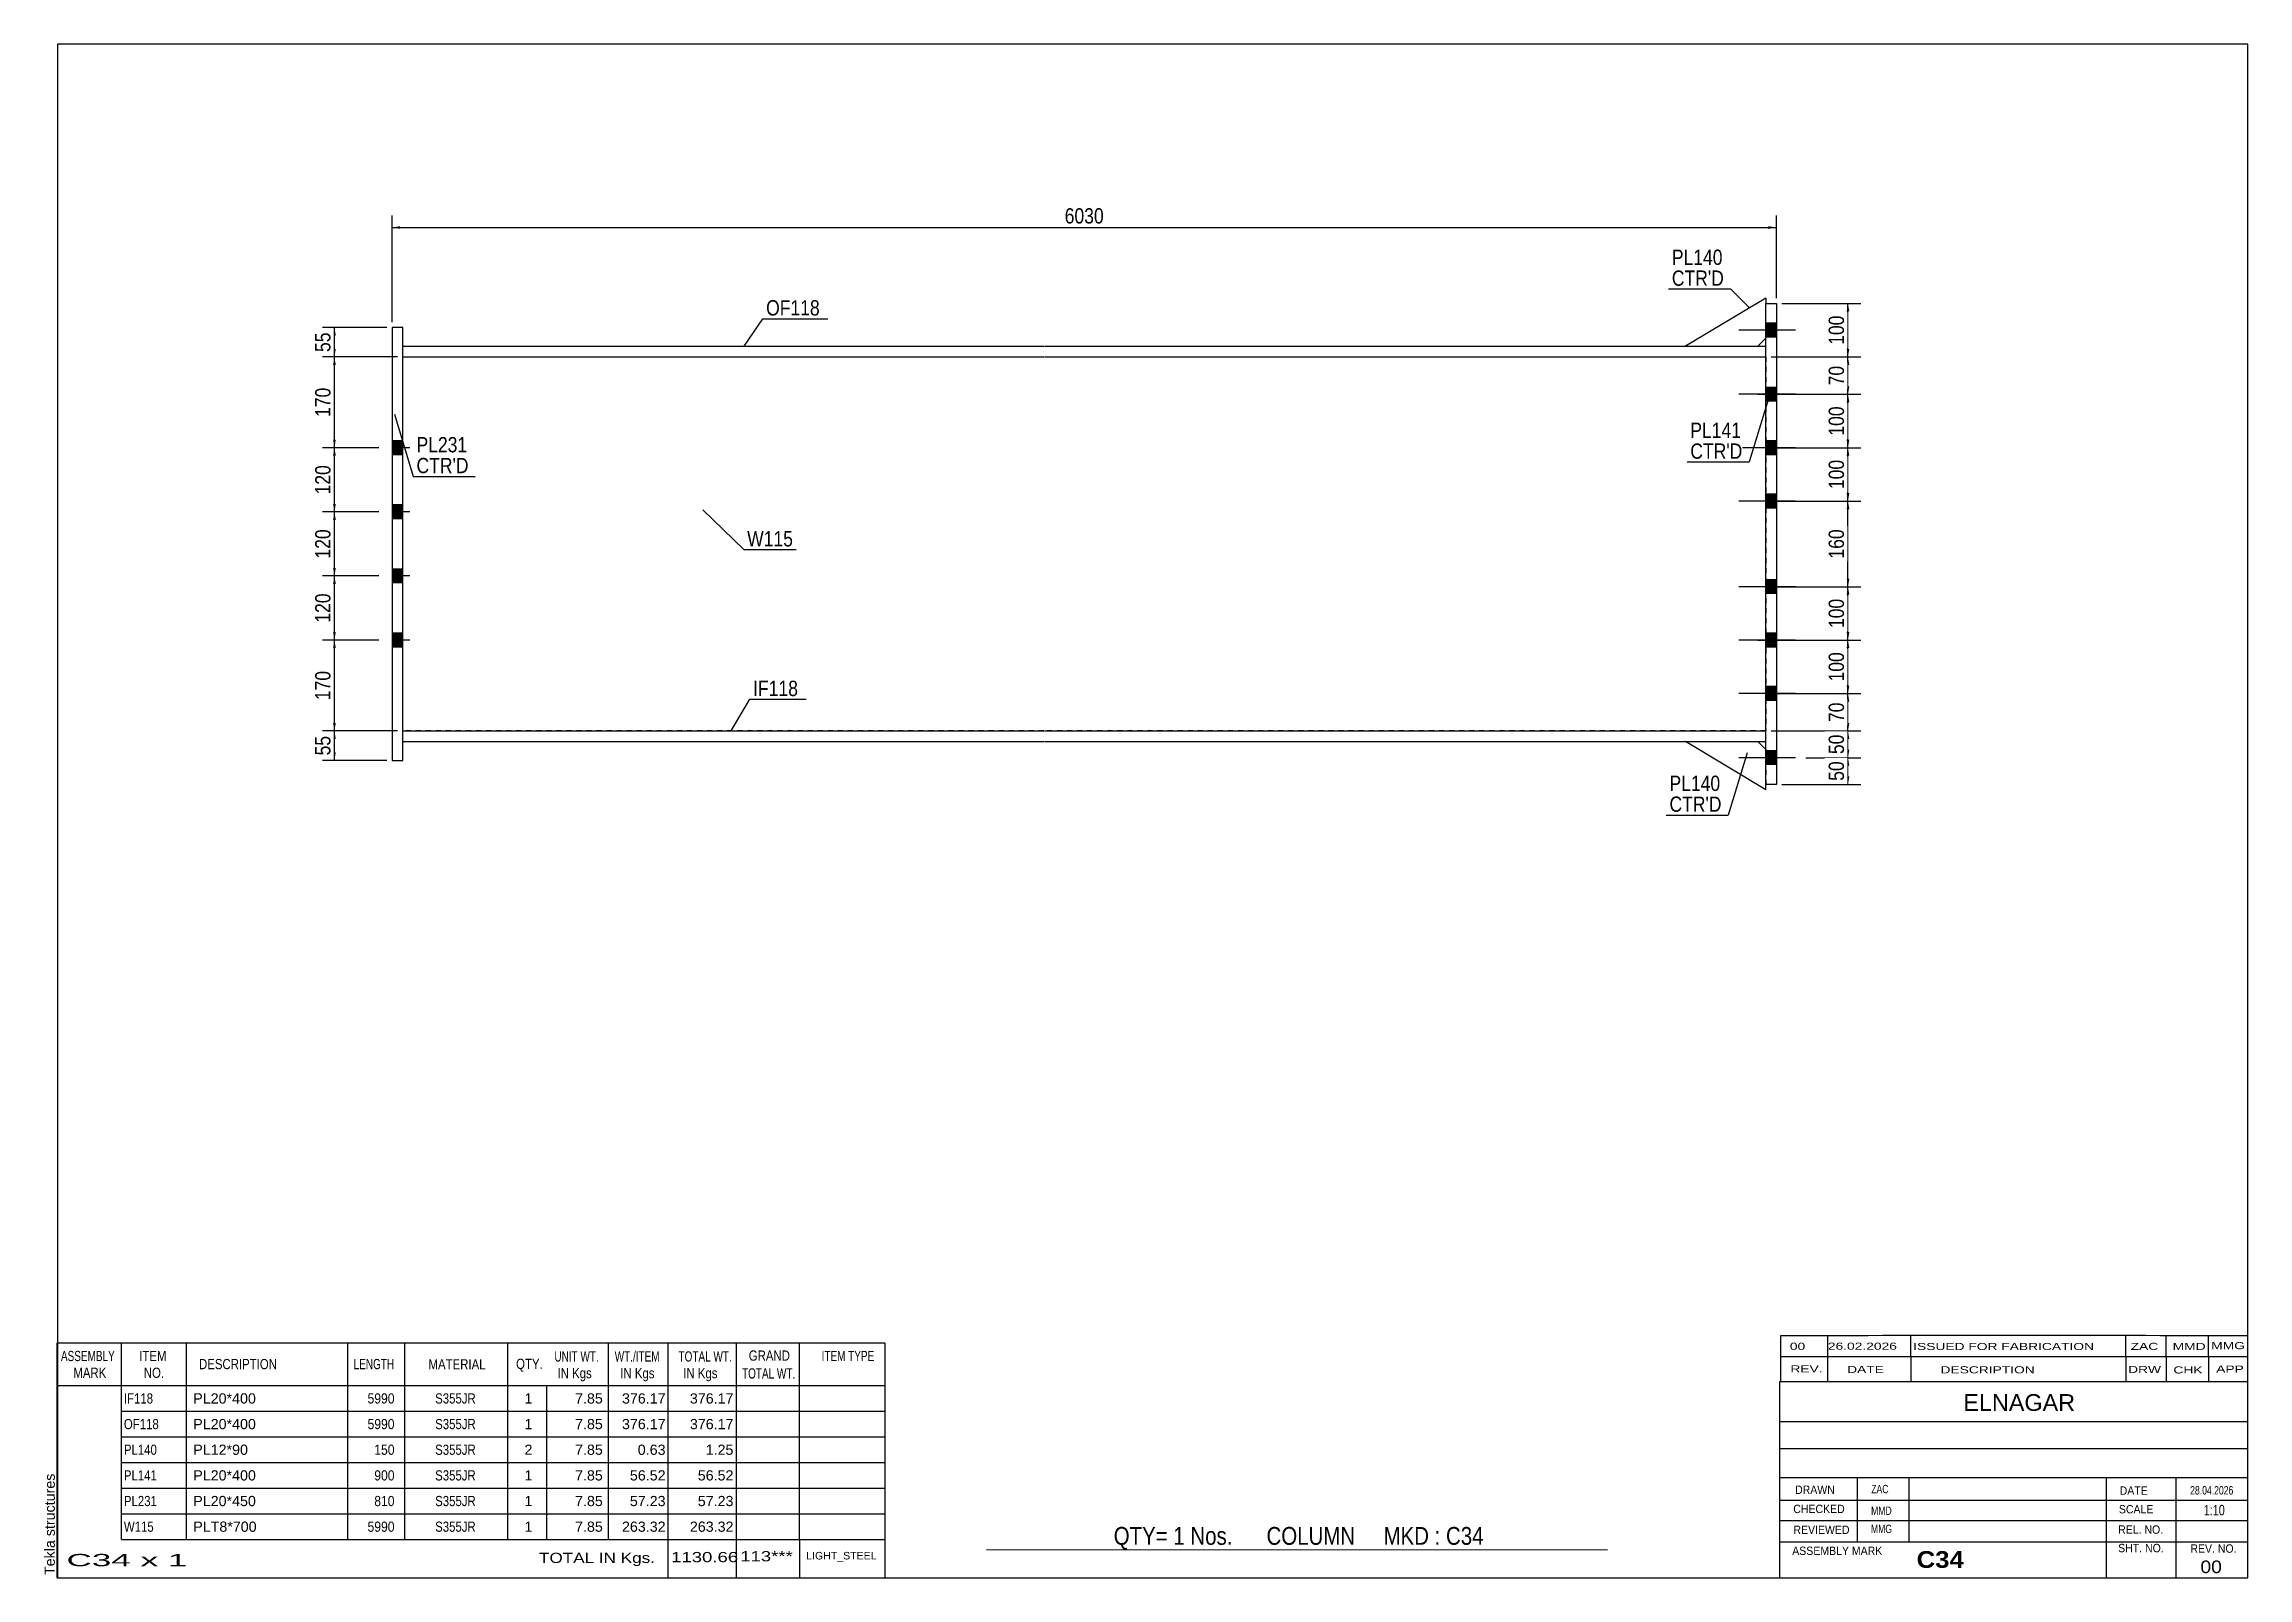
# Model space of a CAD drawing. Header units: millimetres. Extents: x -363 to 49, y -158 to 129.
import ezdxf

# ---------------------------------------------------------------- set-up
doc = ezdxf.new("R2010")
doc.units = ezdxf.units.MM
doc.linetypes.add('DXK_LINE_DOT1', pattern=[1.8814, 0.9407, -0.9407])
doc.styles.add('Arial', font='ARIAL.TTF', dxfattribs={"height": 0.2})
doc.styles.add('Arial Bold', font='ARIALBD.TTF', dxfattribs={"height": 0.2})
doc.styles.add('Arial Narrow', font='ARIALN.TTF', dxfattribs={"height": 0.2})

# ---------------------------------------------------------------- blocks, each defined once
blk = doc.blocks.new('Unknown-622254044-1209')
at = {"color": 5, "linetype": 'Continuous'}
for p, q in [((49.36, 128.54), (-360.64, 128.54)), ((-360.64, 128.54), (-360.64, -158.46)), ((49.36, -158.46), (49.36, 128.54)), ((-360.64, -158.46), (49.36, -158.46))]:
    blk.add_line(p, q, dxfattribs=at)
at = {"color": 174, "linetype": 'Continuous', "style": 'Arial'}
blk.add_text('Tekla structures', height=1.9102, rotation=90, dxfattribs=at).set_placement((-361.14, -157.96))
blk = doc.blocks.new('Part-622254044-1255 - 1230')
at = {"color": 2, "linetype": 'Continuous'}
for p, q in [((-296, 72), (-176, 72)), ((-175.9, 72), (-40.9, 72)), ((-40.9, 70), (-40.9, 72)), ((-296, 70), (-176, 70)), ((-175.9, 70), (-40.9, 70))]:
    blk.add_line(p, q, dxfattribs=at)
at = {"color": 7, "linetype": 'DXK_LINE_DOT1'}
blk.add_line((-296, 70), (-296, 72), dxfattribs=at)
blk = doc.blocks.new('Part-622254044-1321 - 1230')
at = {"color": 2, "linetype": 'Continuous'}
for p, q in [((-40.9, 81), (-55.9, 72)), ((-40.9, 81), (-40.9, 80)), ((-42.4, 72), (-40.9, 73.5))]:
    blk.add_line(p, q, dxfattribs=at)
at = {"color": 7, "linetype": 'DXK_LINE_DOT1'}
for p, q in [((-40.9, 73.5), (-40.9, 80)), ((-55.9, 72), (-42.4, 72))]:
    blk.add_line(p, q, dxfattribs=at)
blk = doc.blocks.new('Part-622254044-1277 - 1230')
at = {"color": 2, "linetype": 'Continuous'}
for p, q in [((-296, 0), (-176, 0)), ((-175.9, 0), (-40.9, 0)), ((-40.9, -2), (-40.9, 0)), ((-296, -2), (-176, -2)), ((-175.9, -2), (-40.9, -2))]:
    blk.add_line(p, q, dxfattribs=at)
at = {"color": 7, "linetype": 'DXK_LINE_DOT1'}
blk.add_line((-296, -2), (-296, 0), dxfattribs=at)
blk = doc.blocks.new('Part-622254044-1299 - 1230')
at = {"color": 2, "linetype": 'Continuous'}
for p, q in [((-40.9, 80), (-38.9, 80)), ((-40.9, -10), (-40.9, 80)), ((-38.9, 80), (-38.9, -10)), ((-38.9, -10), (-40.9, -10))]:
    blk.add_line(p, q, dxfattribs=at)
blk = doc.blocks.new('Part-622254044-1326 - 1230')
at = {"color": 2, "linetype": 'Continuous'}
for p, q in [((-40.9, -11), (-55.9, -2)), ((-42.4, -2), (-40.9, -3.5)), ((-40.9, -11), (-40.9, -10))]:
    blk.add_line(p, q, dxfattribs=at)
at = {"color": 7, "linetype": 'DXK_LINE_DOT1'}
for p, q in [((-55.9, -2), (-42.4, -2)), ((-40.9, -3.5), (-40.9, -10))]:
    blk.add_line(p, q, dxfattribs=at)
blk = doc.blocks.new('Part-622254044-1348 - 1230')
at = {"color": 2, "linetype": 'Continuous'}
for p, q in [((-296, 75.5), (-298, 75.5)), ((-298, 75.5), (-298, -5.5)), ((-296, -5.5), (-296, 75.5)), ((-298, -5.5), (-296, -5.5))]:
    blk.add_line(p, q, dxfattribs=at)
blk = doc.blocks.new('Part-622254044-1364 - 1230')
at = {"color": 7, "linetype": 'DXK_LINE_DOT1'}
for p, q in [((-296, 70), (-176, 70)), ((-296, 0), (-296, 70)), ((-175.9, 70), (-40.9, 70)), ((-40.9, 70), (-40.9, 0)), ((-176, 0), (-296, 0)), ((-40.9, 0), (-175.9, 0))]:
    blk.add_line(p, q, dxfattribs=at)
blk = doc.blocks.new('Bolt-622254044-1365 - 1230')
at = {"linetype": 'Continuous'}
for points in [[(-40.9, 76.3), (-40.9, 73.7), (-38.9, 73.7), (-38.9, 76.3)], [(-40.9, 76.3), (-40.9, 73.7), (-38.9, 73.7), (-38.9, 76.3)], [(-40.9, 64.3), (-40.9, 61.7), (-38.9, 61.7), (-38.9, 64.3)], [(-40.9, 64.3), (-40.9, 61.7), (-38.9, 61.7), (-38.9, 64.3)], [(-40.9, 54.3), (-40.9, 51.7), (-38.9, 51.7), (-38.9, 54.3)], [(-40.9, 54.3), (-40.9, 51.7), (-38.9, 51.7), (-38.9, 54.3)], [(-40.9, 44.3), (-40.9, 41.7), (-38.9, 41.7), (-38.9, 44.3)], [(-40.9, 44.3), (-40.9, 41.7), (-38.9, 41.7), (-38.9, 44.3)], [(-40.9, 28.3), (-40.9, 25.7), (-38.9, 25.7), (-38.9, 28.3)], [(-40.9, 28.3), (-40.9, 25.7), (-38.9, 25.7), (-38.9, 28.3)], [(-40.9, 18.3), (-40.9, 15.7), (-38.9, 15.7), (-38.9, 18.3)], [(-40.9, 18.3), (-40.9, 15.7), (-38.9, 15.7), (-38.9, 18.3)], [(-40.9, 8.3), (-40.9, 5.7), (-38.9, 5.7), (-38.9, 8.3)], [(-40.9, 8.3), (-40.9, 5.7), (-38.9, 5.7), (-38.9, 8.3)], [(-40.9, -3.7), (-40.9, -6.3), (-38.9, -6.3), (-38.9, -3.7)], [(-40.9, -3.7), (-40.9, -6.3), (-38.9, -6.3), (-38.9, -3.7)]]:
    blk.add_hatch(color=3, dxfattribs=at).paths.add_polyline_path(points)
at = {"color": 3, "linetype": 'Continuous'}
for p, q in [((-35.31, 75), (-45.9, 75)), ((-35.31, 75), (-45.9, 75)), ((-38.9, 76.3), (-40.9, 76.3)), ((-38.9, 76.3), (-40.9, 76.3)), ((-38.9, 73.7), (-40.9, 73.7)), ((-38.9, 73.7), (-40.9, 73.7)), ((-35.31, 63), (-45.9, 63)), ((-35.31, 63), (-45.9, 63)), ((-38.9, 64.3), (-40.9, 64.3)), ((-38.9, 64.3), (-40.9, 64.3)), ((-38.9, 61.7), (-40.9, 61.7)), ((-38.9, 61.7), (-40.9, 61.7)), ((-38.9, 54.3), (-40.9, 54.3)), ((-38.9, 54.3), (-40.9, 54.3)), ((-35.31, 53), (-45.9, 53)), ((-35.31, 53), (-45.9, 53)), ((-38.9, 51.7), (-40.9, 51.7)), ((-38.9, 51.7), (-40.9, 51.7)), ((-35.31, 43), (-45.9, 43)), ((-35.31, 43), (-45.9, 43)), ((-38.9, 44.3), (-40.9, 44.3)), ((-38.9, 44.3), (-40.9, 44.3)), ((-38.9, 41.7), (-40.9, 41.7)), ((-38.9, 41.7), (-40.9, 41.7)), ((-35.31, 27), (-45.9, 27)), ((-35.31, 27), (-45.9, 27)), ((-38.9, 28.3), (-40.9, 28.3)), ((-38.9, 28.3), (-40.9, 28.3)), ((-38.9, 25.7), (-40.9, 25.7)), ((-38.9, 25.7), (-40.9, 25.7)), ((-35.31, 17), (-45.9, 17)), ((-35.31, 17), (-45.9, 17)), ((-38.9, 18.3), (-40.9, 18.3)), ((-38.9, 18.3), (-40.9, 18.3)), ((-38.9, 15.7), (-40.9, 15.7)), ((-38.9, 15.7), (-40.9, 15.7)), ((-38.9, 8.3), (-40.9, 8.3)), ((-38.9, 8.3), (-40.9, 8.3)), ((-35.31, 7), (-45.9, 7)), ((-35.31, 7), (-45.9, 7)), ((-38.9, 5.7), (-40.9, 5.7)), ((-38.9, 5.7), (-40.9, 5.7)), ((-38.9, -3.7), (-40.9, -3.7)), ((-38.9, -3.7), (-40.9, -3.7)), ((-35.31, -5), (-45.9, -5)), ((-35.31, -5), (-45.9, -5)), ((-38.9, -6.3), (-40.9, -6.3)), ((-38.9, -6.3), (-40.9, -6.3))]:
    blk.add_line(p, q, dxfattribs=at)
blk = doc.blocks.new('Bolt-622254044-1366 - 1230')
at = {"linetype": 'Continuous'}
for points in [[(-298, 54.3), (-298, 51.7), (-296, 51.7), (-296, 54.3)], [(-298, 54.3), (-298, 51.7), (-296, 51.7), (-296, 54.3)], [(-298, 42.3), (-298, 39.7), (-296, 39.7), (-296, 42.3)], [(-298, 42.3), (-298, 39.7), (-296, 39.7), (-296, 42.3)], [(-298, 30.3), (-298, 27.7), (-296, 27.7), (-296, 30.3)], [(-298, 30.3), (-298, 27.7), (-296, 27.7), (-296, 30.3)], [(-298, 18.3), (-298, 15.7), (-296, 15.7), (-296, 18.3)], [(-298, 18.3), (-298, 15.7), (-296, 15.7), (-296, 18.3)]]:
    blk.add_hatch(color=3, dxfattribs=at).paths.add_polyline_path(points)
at = {"color": 3, "linetype": 'Continuous'}
for p, q in [((-296, 54.3), (-298, 54.3)), ((-296, 54.3), (-298, 54.3)), ((-294.7, 53), (-298, 53)), ((-294.7, 53), (-298, 53)), ((-296, 51.7), (-298, 51.7)), ((-296, 51.7), (-298, 51.7)), ((-296, 42.3), (-298, 42.3)), ((-296, 42.3), (-298, 42.3)), ((-294.7, 41), (-298, 41)), ((-294.7, 41), (-298, 41)), ((-296, 39.7), (-298, 39.7)), ((-296, 39.7), (-298, 39.7)), ((-296, 30.3), (-298, 30.3)), ((-296, 30.3), (-298, 30.3)), ((-294.7, 29), (-298, 29)), ((-294.7, 29), (-298, 29)), ((-296, 27.7), (-298, 27.7)), ((-296, 27.7), (-298, 27.7)), ((-296, 18.3), (-298, 18.3)), ((-296, 18.3), (-298, 18.3)), ((-294.7, 17), (-298, 17)), ((-294.7, 17), (-298, 17)), ((-296, 15.7), (-298, 15.7)), ((-296, 15.7), (-298, 15.7))]:
    blk.add_line(p, q, dxfattribs=at)
blk = doc.blocks.new('StraightDimension-622254044-3190 - 1230')
at = {"linetype": 'Continuous'}
for points in [[(-25.75, 15.5), (-25.5, 17), (-25.25, 15.5)], [(-25.25, 8.5), (-25.5, 7), (-25.75, 8.5)]]:
    blk.add_hatch(color=7, dxfattribs=at).paths.add_polyline_path(points)
at = {"color": 7, "linetype": 'Continuous'}
for p, q in [((-42.4, 17), (-23.1, 17)), ((-25.5, 7), (-25.5, 17)), ((-39.9, 7), (-23.1, 7))]:
    blk.add_line(p, q, dxfattribs=at)
at = {"color": 0}
blk.add_wipeout([(-25.65, 15.34), (-29.85, 15.34), (-29.85, 8.66), (-25.65, 8.66)], dxfattribs=at)
at = {"color": 3, "style": 'Arial Narrow'}
blk.add_text('100', height=2.863, rotation=90.0002, dxfattribs=at).set_placement((-26.25, 9.26))
blk = doc.blocks.new('StraightDimension-622254044-3191 - 1230')
at = {"linetype": 'Continuous'}
for points in [[(-25.75, 5.5), (-25.5, 7), (-25.25, 5.5)], [(-25.25, 1.5), (-25.5, 0), (-25.75, 1.5)]]:
    blk.add_hatch(color=7, dxfattribs=at).paths.add_polyline_path(points)
at = {"color": 7, "linetype": 'Continuous'}
for p, q in [((-39.9, 7), (-23.1, 7)), ((-25.5, 0), (-25.5, 7)), ((-39.9, 0), (-23.1, 0))]:
    blk.add_line(p, q, dxfattribs=at)
at = {"color": 0}
blk.add_wipeout([(-25.65, 5.93), (-29.85, 5.93), (-29.85, 1.07), (-25.65, 1.07)], dxfattribs=at)
at = {"color": 3, "style": 'Arial Narrow'}
blk.add_text('70', height=2.863, rotation=90.0002, dxfattribs=at).set_placement((-26.25, 1.67))
blk = doc.blocks.new('StraightDimension-622254044-1424 - 1230')
at = {"linetype": 'Continuous'}
for points in [[(-309.05, -1.5), (-308.8, 0), (-308.55, -1.5)], [(-308.55, -4), (-308.8, -5.5), (-309.05, -4)]]:
    blk.add_hatch(color=7, dxfattribs=at).paths.add_polyline_path(points)
at = {"color": 7, "linetype": 'Continuous'}
for p, q in [((-297, 0), (-311.05, 0)), ((-308.8, -5.5), (-308.8, 0)), ((-299, -5.5), (-311.05, -5.5))]:
    blk.add_line(p, q, dxfattribs=at)
at = {"color": 0}
blk.add_wipeout([(-308.95, -0.32), (-313.15, -0.32), (-313.15, -5.18), (-308.95, -5.18)], dxfattribs=at)
at = {"color": 3, "style": 'Arial Narrow'}
blk.add_text('55', height=2.863, rotation=90.0002, dxfattribs=at).set_placement((-309.55, -4.58))
blk = doc.blocks.new('StraightDimension-622254044-3192 - 1230')
at = {"linetype": 'Continuous'}
for points in [[(-25.75, -1.5), (-25.5, 0), (-25.25, -1.5)], [(-25.25, -3.5), (-25.5, -5), (-25.75, -3.5)]]:
    blk.add_hatch(color=7, dxfattribs=at).paths.add_polyline_path(points)
at = {"color": 7, "linetype": 'Continuous'}
for p, q in [((-39.9, 0), (-23.1, 0)), ((-25.5, -5), (-25.5, 0)), ((-33.4, -5), (-23.1, -5))]:
    blk.add_line(p, q, dxfattribs=at)
at = {"color": 0}
blk.add_wipeout([(-25.65, -0.07), (-29.85, -0.07), (-29.85, -4.93), (-25.65, -4.93)], dxfattribs=at)
at = {"color": 3, "style": 'Arial Narrow'}
blk.add_text('50', height=2.863, rotation=90.0002, dxfattribs=at).set_placement((-26.25, -4.33))
blk = doc.blocks.new('StraightDimension-622254044-1375 - 1230')
at = {"linetype": 'Continuous'}
for points in [[(-296.5, 93.96), (-298, 94.21), (-296.5, 94.46)], [(-40.4, 94.46), (-38.9, 94.21), (-40.4, 93.96)]]:
    blk.add_hatch(color=7, dxfattribs=at).paths.add_polyline_path(points)
at = {"color": 7, "linetype": 'Continuous'}
for p, q in [((-298, 76.5), (-298, 96.46)), ((-38.9, 81), (-38.9, 96.46)), ((-298, 94.21), (-38.9, 94.21))]:
    blk.add_line(p, q, dxfattribs=at)
at = {"color": 0}
blk.add_wipeout([(-164.19, 94.36), (-164.19, 98.56), (-172.71, 98.56), (-172.71, 94.36)], dxfattribs=at)
at = {"color": 3, "style": 'Arial Narrow'}
blk.add_text('6030', height=2.863, dxfattribs=at).set_placement((-172.11, 94.96))
blk = doc.blocks.new('StraightDimension-622254044-1598 - 1230')
at = {"linetype": 'Continuous'}
for points in [[(-309.05, 27.5), (-308.8, 29), (-308.55, 27.5)], [(-308.55, 18.5), (-308.8, 17), (-309.05, 18.5)]]:
    blk.add_hatch(color=7, dxfattribs=at).paths.add_polyline_path(points)
at = {"color": 7, "linetype": 'Continuous'}
for p, q in [((-300.5, 29), (-311.05, 29)), ((-308.8, 17), (-308.8, 29)), ((-300.5, 17), (-311.05, 17))]:
    blk.add_line(p, q, dxfattribs=at)
at = {"color": 0}
blk.add_wipeout([(-308.95, 26.34), (-313.15, 26.34), (-313.15, 19.66), (-308.95, 19.66)], dxfattribs=at)
at = {"color": 3, "style": 'Arial Narrow'}
blk.add_text('120', height=2.863, rotation=90.0002, dxfattribs=at).set_placement((-309.55, 20.26))
blk = doc.blocks.new('StraightDimension-622254044-1395 - 1230')
at = {"linetype": 'Continuous'}
for points in [[(-309.05, 74), (-308.8, 75.5), (-308.55, 74)], [(-308.55, 71.5), (-308.8, 70), (-309.05, 71.5)]]:
    blk.add_hatch(color=7, dxfattribs=at).paths.add_polyline_path(points)
at = {"color": 7, "linetype": 'Continuous'}
for p, q in [((-299, 75.5), (-311.05, 75.5)), ((-308.8, 70), (-308.8, 75.5)), ((-297, 70), (-311.05, 70))]:
    blk.add_line(p, q, dxfattribs=at)
at = {"color": 0}
blk.add_wipeout([(-308.95, 75.18), (-313.15, 75.18), (-313.15, 70.32), (-308.95, 70.32)], dxfattribs=at)
at = {"color": 3, "style": 'Arial Narrow'}
blk.add_text('55', height=2.863, rotation=90.0002, dxfattribs=at).set_placement((-309.55, 70.92))
blk = doc.blocks.new('StraightDimension-622254044-1403 - 1230')
at = {"linetype": 'Continuous'}
for points in [[(-309.05, 68.5), (-308.8, 70), (-308.55, 68.5)], [(-308.55, 54.5), (-308.8, 53), (-309.05, 54.5)]]:
    blk.add_hatch(color=7, dxfattribs=at).paths.add_polyline_path(points)
at = {"color": 7, "linetype": 'Continuous'}
for p, q in [((-297, 70), (-311.05, 70)), ((-308.8, 53), (-308.8, 70)), ((-300.5, 53), (-311.05, 53))]:
    blk.add_line(p, q, dxfattribs=at)
at = {"color": 0}
blk.add_wipeout([(-308.95, 64.84), (-313.15, 64.84), (-313.15, 58.16), (-308.95, 58.16)], dxfattribs=at)
at = {"color": 3, "style": 'Arial Narrow'}
blk.add_text('170', height=2.863, rotation=90.0002, dxfattribs=at).set_placement((-309.55, 58.76))
blk = doc.blocks.new('StraightDimension-622254044-1417 - 1230')
at = {"linetype": 'Continuous'}
for points in [[(-309.05, 15.5), (-308.8, 17), (-308.55, 15.5)], [(-308.55, 1.5), (-308.8, 0), (-309.05, 1.5)]]:
    blk.add_hatch(color=7, dxfattribs=at).paths.add_polyline_path(points)
at = {"color": 7, "linetype": 'Continuous'}
for p, q in [((-300.5, 17), (-311.05, 17)), ((-308.8, 0), (-308.8, 17)), ((-297, 0), (-311.05, 0))]:
    blk.add_line(p, q, dxfattribs=at)
at = {"color": 0}
blk.add_wipeout([(-308.95, 11.84), (-313.15, 11.84), (-313.15, 5.16), (-308.95, 5.16)], dxfattribs=at)
at = {"color": 3, "style": 'Arial Narrow'}
blk.add_text('170', height=2.863, rotation=90.0002, dxfattribs=at).set_placement((-309.55, 5.76))
blk = doc.blocks.new('StraightDimension-622254044-3186 - 1230')
at = {"linetype": 'Continuous'}
for points in [[(-25.75, 61.5), (-25.5, 63), (-25.25, 61.5)], [(-25.25, 54.5), (-25.5, 53), (-25.75, 54.5)]]:
    blk.add_hatch(color=7, dxfattribs=at).paths.add_polyline_path(points)
at = {"color": 7, "linetype": 'Continuous'}
for p, q in [((-42.4, 63), (-23.1, 63)), ((-25.5, 53), (-25.5, 63)), ((-39.9, 53), (-23.1, 53))]:
    blk.add_line(p, q, dxfattribs=at)
at = {"color": 0}
blk.add_wipeout([(-25.65, 61.34), (-29.85, 61.34), (-29.85, 54.66), (-25.65, 54.66)], dxfattribs=at)
at = {"color": 3, "style": 'Arial Narrow'}
blk.add_text('100', height=2.863, rotation=90.0002, dxfattribs=at).set_placement((-26.25, 55.26))
blk = doc.blocks.new('StraightDimension-622254044-1600 - 1230')
at = {"linetype": 'Continuous'}
for points in [[(-309.05, 39.5), (-308.8, 41), (-308.55, 39.5)], [(-308.55, 30.5), (-308.8, 29), (-309.05, 30.5)]]:
    blk.add_hatch(color=7, dxfattribs=at).paths.add_polyline_path(points)
at = {"color": 7, "linetype": 'Continuous'}
for p, q in [((-300.5, 41), (-311.05, 41)), ((-308.8, 29), (-308.8, 41)), ((-300.5, 29), (-311.05, 29))]:
    blk.add_line(p, q, dxfattribs=at)
at = {"color": 0}
blk.add_wipeout([(-308.95, 38.34), (-313.15, 38.34), (-313.15, 31.66), (-308.95, 31.66)], dxfattribs=at)
at = {"color": 3, "style": 'Arial Narrow'}
blk.add_text('120', height=2.863, rotation=90.0002, dxfattribs=at).set_placement((-309.55, 32.26))
blk = doc.blocks.new('StraightDimension-622254044-1602 - 1230')
at = {"linetype": 'Continuous'}
for points in [[(-309.05, 51.5), (-308.8, 53), (-308.55, 51.5)], [(-308.55, 42.5), (-308.8, 41), (-309.05, 42.5)]]:
    blk.add_hatch(color=7, dxfattribs=at).paths.add_polyline_path(points)
at = {"color": 7, "linetype": 'Continuous'}
for p, q in [((-300.5, 53), (-311.05, 53)), ((-308.8, 41), (-308.8, 53)), ((-300.5, 41), (-311.05, 41))]:
    blk.add_line(p, q, dxfattribs=at)
at = {"color": 0}
blk.add_wipeout([(-308.95, 50.34), (-313.15, 50.34), (-313.15, 43.66), (-308.95, 43.66)], dxfattribs=at)
at = {"color": 3, "style": 'Arial Narrow'}
blk.add_text('120', height=2.863, rotation=90.0002, dxfattribs=at).set_placement((-309.55, 44.26))
blk = doc.blocks.new('StraightDimension-622254044-3184 - 1230')
at = {"linetype": 'Continuous'}
for points in [[(-25.75, 78.5), (-25.5, 80), (-25.25, 78.5)], [(-25.25, 71.5), (-25.5, 70), (-25.75, 71.5)]]:
    blk.add_hatch(color=7, dxfattribs=at).paths.add_polyline_path(points)
at = {"color": 7, "linetype": 'Continuous'}
for p, q in [((-37.9, 80), (-23.1, 80)), ((-25.5, 70), (-25.5, 80)), ((-39.9, 70), (-23.1, 70))]:
    blk.add_line(p, q, dxfattribs=at)
at = {"color": 0}
blk.add_wipeout([(-25.65, 78.34), (-29.85, 78.34), (-29.85, 71.66), (-25.65, 71.66)], dxfattribs=at)
at = {"color": 3, "style": 'Arial Narrow'}
blk.add_text('100', height=2.863, rotation=90.0002, dxfattribs=at).set_placement((-26.25, 72.26))
blk = doc.blocks.new('StraightDimension-622254044-3185 - 1230')
at = {"linetype": 'Continuous'}
for points in [[(-25.75, 68.5), (-25.5, 70), (-25.25, 68.5)], [(-25.25, 64.5), (-25.5, 63), (-25.75, 64.5)]]:
    blk.add_hatch(color=7, dxfattribs=at).paths.add_polyline_path(points)
at = {"color": 7, "linetype": 'Continuous'}
for p, q in [((-39.9, 70), (-23.1, 70)), ((-25.5, 63), (-25.5, 70)), ((-42.4, 63), (-23.1, 63))]:
    blk.add_line(p, q, dxfattribs=at)
at = {"color": 0}
blk.add_wipeout([(-25.65, 68.93), (-29.85, 68.93), (-29.85, 64.07), (-25.65, 64.07)], dxfattribs=at)
at = {"color": 3, "style": 'Arial Narrow'}
blk.add_text('70', height=2.863, rotation=90.0002, dxfattribs=at).set_placement((-26.25, 64.67))
blk = doc.blocks.new('StraightDimension-622254044-3187 - 1230')
at = {"linetype": 'Continuous'}
for points in [[(-25.75, 51.5), (-25.5, 53), (-25.25, 51.5)], [(-25.25, 44.5), (-25.5, 43), (-25.75, 44.5)]]:
    blk.add_hatch(color=7, dxfattribs=at).paths.add_polyline_path(points)
at = {"color": 7, "linetype": 'Continuous'}
for p, q in [((-39.9, 53), (-23.1, 53)), ((-25.5, 43), (-25.5, 53)), ((-39.9, 43), (-23.1, 43))]:
    blk.add_line(p, q, dxfattribs=at)
at = {"color": 0}
blk.add_wipeout([(-25.65, 51.34), (-29.85, 51.34), (-29.85, 44.66), (-25.65, 44.66)], dxfattribs=at)
at = {"color": 3, "style": 'Arial Narrow'}
blk.add_text('100', height=2.863, rotation=90.0002, dxfattribs=at).set_placement((-26.25, 45.26))
blk = doc.blocks.new('StraightDimension-622254044-3188 - 1230')
at = {"linetype": 'Continuous'}
for points in [[(-25.75, 41.5), (-25.5, 43), (-25.25, 41.5)], [(-25.25, 28.5), (-25.5, 27), (-25.75, 28.5)]]:
    blk.add_hatch(color=7, dxfattribs=at).paths.add_polyline_path(points)
at = {"color": 7, "linetype": 'Continuous'}
for p, q in [((-39.9, 43), (-23.1, 43)), ((-25.5, 27), (-25.5, 43)), ((-40.91, 27), (-23.1, 27))]:
    blk.add_line(p, q, dxfattribs=at)
at = {"color": 0}
blk.add_wipeout([(-25.65, 38.34), (-29.85, 38.34), (-29.85, 31.66), (-25.65, 31.66)], dxfattribs=at)
at = {"color": 3, "style": 'Arial Narrow'}
blk.add_text('160', height=2.863, rotation=90.0002, dxfattribs=at).set_placement((-26.25, 32.26))
blk = doc.blocks.new('StraightDimension-622254044-3189 - 1230')
at = {"linetype": 'Continuous'}
for points in [[(-25.75, 25.5), (-25.5, 27), (-25.25, 25.5)], [(-25.25, 18.5), (-25.5, 17), (-25.75, 18.5)]]:
    blk.add_hatch(color=7, dxfattribs=at).paths.add_polyline_path(points)
at = {"color": 7, "linetype": 'Continuous'}
for p, q in [((-40.91, 27), (-23.1, 27)), ((-25.5, 17), (-25.5, 27)), ((-42.4, 17), (-23.1, 17))]:
    blk.add_line(p, q, dxfattribs=at)
at = {"color": 0}
blk.add_wipeout([(-25.65, 25.34), (-29.85, 25.34), (-29.85, 18.66), (-25.65, 18.66)], dxfattribs=at)
at = {"color": 3, "style": 'Arial Narrow'}
blk.add_text('100', height=2.863, rotation=90.0002, dxfattribs=at).set_placement((-26.25, 19.26))
blk = doc.blocks.new('StraightDimension-622254044-3193 - 1230')
at = {"linetype": 'Continuous'}
for points in [[(-25.75, -6.5), (-25.5, -5), (-25.25, -6.5)], [(-25.25, -8.5), (-25.5, -10), (-25.75, -8.5)]]:
    blk.add_hatch(color=7, dxfattribs=at).paths.add_polyline_path(points)
at = {"color": 7, "linetype": 'Continuous'}
for p, q in [((-33.4, -5), (-23.1, -5)), ((-25.5, -10), (-25.5, -5)), ((-37.9, -10), (-23.1, -10))]:
    blk.add_line(p, q, dxfattribs=at)
at = {"color": 0}
blk.add_wipeout([(-25.65, -5.07), (-29.85, -5.07), (-29.85, -9.93), (-25.65, -9.93)], dxfattribs=at)
at = {"color": 3, "style": 'Arial Narrow'}
blk.add_text('50', height=2.863, rotation=90.0002, dxfattribs=at).set_placement((-26.25, -9.33))
blk = doc.blocks.new('CBS_BOM-622254044-3541')
at = {"color": 7, "linetype": 'Continuous'}
for p, q in [((-360.67, -122.49), (-360.67, -114.49)), ((-360.67, -114.49), (-205.75, -114.49)), ((-348.67, -122.49), (-348.67, -114.49)), ((-336.48, -122.49), (-336.48, -114.49)), ((-306.32, -122.49), (-306.32, -114.49)), ((-295.64, -122.49), (-295.64, -114.49)), ((-276.32, -122.49), (-276.32, -114.49)), ((-257.52, -122.49), (-257.52, -114.49)), ((-246.31, -122.49), (-246.31, -114.49)), ((-233.52, -122.49), (-233.52, -114.49)), ((-221.77, -122.49), (-221.77, -114.49)), ((-205.75, -114.5), (-205.75, -122.48)), ((-360.67, -122.49), (-205.75, -122.49)), ((-360.67, -127.29), (-360.67, -122.49)), ((-348.67, -127.29), (-348.67, -122.49)), ((-336.48, -127.29), (-336.48, -122.49)), ((-306.32, -127.29), (-306.32, -122.49)), ((-295.64, -127.29), (-295.64, -122.49)), ((-276.32, -127.29), (-276.32, -122.49)), ((-269.06, -127.29), (-269.06, -122.49)), ((-257.52, -127.29), (-257.52, -122.49)), ((-246.31, -127.29), (-246.31, -122.49)), ((-233.52, -127.29), (-233.52, -122.49)), ((-221.75, -127.29), (-221.75, -122.49)), ((-205.75, -122.5), (-205.75, -127.29)), ((-360.67, -132.09), (-360.67, -127.29)), ((-348.67, -127.29), (-205.75, -127.29)), ((-348.67, -132.09), (-348.67, -127.29)), ((-336.48, -132.09), (-336.48, -127.29)), ((-306.32, -132.09), (-306.32, -127.29)), ((-295.64, -132.09), (-295.64, -127.29)), ((-276.32, -132.09), (-276.32, -127.29)), ((-269.06, -132.09), (-269.06, -127.29)), ((-257.52, -132.09), (-257.52, -127.29)), ((-246.31, -132.09), (-246.31, -127.29)), ((-233.52, -132.09), (-233.52, -127.29)), ((-221.75, -132.09), (-221.75, -127.29)), ((-205.75, -127.3), (-205.75, -132.09)), ((-360.67, -136.89), (-360.67, -132.09)), ((-348.67, -132.09), (-205.75, -132.09)), ((-348.67, -136.89), (-348.67, -132.09)), ((-336.48, -136.89), (-336.48, -132.09)), ((-306.32, -136.89), (-306.32, -132.09)), ((-295.64, -136.89), (-295.64, -132.09)), ((-276.32, -136.89), (-276.32, -132.09)), ((-269.06, -136.89), (-269.06, -132.09)), ((-257.52, -136.89), (-257.52, -132.09)), ((-246.31, -136.89), (-246.31, -132.09)), ((-233.52, -136.89), (-233.52, -132.09)), ((-221.75, -136.89), (-221.75, -132.09)), ((-205.75, -132.1), (-205.75, -136.89)), ((-360.67, -141.69), (-360.67, -136.89)), ((-348.67, -136.89), (-205.75, -136.89)), ((-348.67, -141.69), (-348.67, -136.89)), ((-336.48, -141.69), (-336.48, -136.89)), ((-306.32, -141.69), (-306.32, -136.89)), ((-295.64, -141.69), (-295.64, -136.89)), ((-276.32, -141.69), (-276.32, -136.89)), ((-269.06, -141.69), (-269.06, -136.89)), ((-257.52, -141.69), (-257.52, -136.89)), ((-246.31, -141.69), (-246.31, -136.89)), ((-233.52, -141.69), (-233.52, -136.89)), ((-221.75, -141.69), (-221.75, -136.89)), ((-205.75, -136.9), (-205.75, -141.69)), ((-360.67, -146.49), (-360.67, -141.69)), ((-348.67, -141.69), (-205.75, -141.69)), ((-348.67, -146.49), (-348.67, -141.69)), ((-336.48, -146.49), (-336.48, -141.69)), ((-306.32, -146.49), (-306.32, -141.69)), ((-295.64, -146.49), (-295.64, -141.69)), ((-276.32, -146.49), (-276.32, -141.69)), ((-269.06, -146.49), (-269.06, -141.69)), ((-257.52, -146.49), (-257.52, -141.69)), ((-246.31, -146.49), (-246.31, -141.69)), ((-233.52, -146.49), (-233.52, -141.69)), ((-221.75, -146.49), (-221.75, -141.69)), ((-205.75, -141.7), (-205.75, -146.49)), ((-360.67, -151.29), (-360.67, -146.49)), ((-348.67, -146.49), (-205.75, -146.49)), ((-348.67, -151.29), (-348.67, -146.49)), ((-336.48, -151.29), (-336.48, -146.49)), ((-306.32, -151.29), (-306.32, -146.49)), ((-295.64, -151.29), (-295.64, -146.49)), ((-276.32, -151.29), (-276.32, -146.49)), ((-269.06, -151.29), (-269.06, -146.49)), ((-257.52, -151.29), (-257.52, -146.49)), ((-246.31, -151.29), (-246.31, -146.49)), ((-233.52, -151.29), (-233.52, -146.49)), ((-221.75, -151.29), (-221.75, -146.49)), ((-205.75, -146.5), (-205.75, -151.29)), ((-360.67, -158.49), (-360.67, -151.31)), ((-348.67, -151.29), (-205.75, -151.29)), ((-246.31, -158.49), (-246.31, -151.31)), ((-233.52, -158.49), (-233.52, -151.31)), ((-221.71, -158.49), (-221.71, -151.31)), ((-205.75, -151.29), (-205.75, -158.49)), ((-360.67, -158.49), (-205.75, -158.49))]:
    blk.add_line(p, q, dxfattribs=at)
at = {"color": 3, "linetype": 'Continuous', "style": 'Arial'}
for s, height, width, p in [('ASSEMBLY', 1.91, 0.7, (-359.99, -117.92)), ('MARK', 1.91, 0.8, (-357.67, -121.06)), ('ITEM', 1.91, 0.8, (-345.34, -117.92)), ('NO.', 1.91, 0.8, (-344.49, -121.06)), ('DESCRIPTION', 1.9102, 0.8, (-334.15, -119.43)), ('LENGTH', 1.91, 0.7, (-305.21, -119.43)), ('MATERIAL', 1.91, 0.8, (-291.19, -119.47)), ('QTY.', 1.91, 0.8, (-274.8, -119.39)), ('UNIT WT.', 1.91, 0.7, (-267.63, -118)), ('IN Kgs', 1.91, 0.8, (-267.05, -121.13)), ('WT./ITEM', 1.91, 0.7, (-256.34, -118)), ('IN Kgs', 1.91, 0.8, (-255.3, -121.13)), ('TOTAL WT.', 1.91, 0.7, (-244.4, -118)), ('IN Kgs', 1.91, 0.8, (-243.51, -121.13)), ('TOTAL WT.', 1.91, 0.7, (-232.51, -121.18)), ('GRAND', 1.91, 0.8, (-231.25, -117.84)), ('ITEM TYPE', 1.91, 0.7, (-217.61, -117.91))]:
    blk.add_text(s, height=height, dxfattribs=dict(at, width=width)).set_placement(p)
at = {"color": 7, "linetype": 'Continuous', "style": 'Arial'}
for s, width, p in [('IF118', 0.8, (-348.21, -125.86)), ('5990', 0.85, (-302.6, -125.86)), ('S355JR', 0.8, (-289.95, -125.86)), ('OF118', 0.8, (-348.21, -130.66)), ('5990', 0.85, (-302.6, -130.66)), ('S355JR', 0.8, (-289.95, -130.66)), ('PL140', 0.8, (-348.21, -135.46)), ('150', 0.85, (-301.34, -135.46)), ('S355JR', 0.8, (-289.95, -135.46)), ('PL141', 0.8, (-348.21, -140.26)), ('900', 0.85, (-301.34, -140.26)), ('S355JR', 0.8, (-289.95, -140.26)), ('PL231', 0.8, (-348.21, -145.06)), ('810', 0.85, (-301.34, -145.06)), ('S355JR', 0.8, (-289.95, -145.06)), ('W115', 0.8, (-348.21, -149.86)), ('5990', 0.85, (-302.6, -149.86)), ('S355JR', 0.8, (-289.95, -149.86))]:
    blk.add_text(s, height=1.91, dxfattribs=dict(at, width=width)).set_placement(p)
for s, p in [('PL20*400', (-335.23, -125.86)), ('1', (-273.23, -125.86)), ('7.85', (-263.76, -125.86)), ('376.17', (-254.98, -125.86)), ('376.17', (-242.27, -125.86)), ('PL20*400', (-335.23, -130.66)), ('1', (-273.23, -130.66)), ('7.85', (-263.76, -130.66)), ('376.17', (-254.98, -130.66)), ('376.17', (-242.27, -130.66)), ('PL12*90', (-335.23, -135.46)), ('2', (-273.23, -135.46)), ('7.85', (-263.76, -135.46)), ('0.63', (-252.02, -135.46)), ('1.25', (-239.31, -135.46)), ('PL20*400', (-335.23, -140.26)), ('1', (-273.23, -140.26)), ('7.85', (-263.76, -140.26)), ('56.52', (-253.5, -140.26)), ('56.52', (-240.79, -140.26)), ('PL20*450', (-335.23, -145.06)), ('1', (-273.23, -145.06)), ('7.85', (-263.76, -145.06)), ('57.23', (-253.5, -145.06)), ('57.23', (-240.79, -145.06)), ('PLT8*700', (-335.23, -149.86)), ('1', (-273.23, -149.86)), ('7.85', (-263.76, -149.86)), ('263.32', (-254.98, -149.86)), ('263.32', (-242.27, -149.86))]:
    blk.add_text(s, height=1.91, dxfattribs=at).set_placement(p)
at = {"color": 6, "linetype": 'Continuous', "style": 'Arial'}
for s, height, width, p in [('C34 x 1', 2.292, 2.05, (-358.95, -156.3)), ('TOTAL IN Kgs.', 1.9102, 1.2, (-270.51, -155.7)), ('1130.66', 1.91, 1.3, (-245.78, -155.55)), ('113***', 1.91, 1.3, (-232.85, -155.39))]:
    blk.add_text(s, height=height, dxfattribs=dict(at, width=width)).set_placement(p)
blk.add_text('LIGHT_STEEL', height=1.4135, dxfattribs=at).set_placement((-220.5, -155.04))
blk = doc.blocks.new('CBS_CALLOFF-622254044-3542')
at = {"color": 7, "linetype": 'Continuous'}
blk.add_line((-186.76, -153.19), (-70.53, -153.21), dxfattribs=at)
at = {"color": 3, "linetype": 'Continuous', "style": 'Arial Narrow'}
blk.add_text('QTY= 1 Nos.      COLUMN     MKD : C34', height=3.3405, dxfattribs=at).set_placement((-162.94, -152.3))
blk = doc.blocks.new('CBS_NAME_BLOG-622254044-3543')
at = {"color": 7, "linetype": 'Continuous'}
for p, q in [((-38.23, -121.71), (49.29, -121.71)), ((-38.23, -158.42), (-38.23, -121.71)), ((-38.23, -129.25), (49.29, -129.25)), ((-38.16, -134.3), (49.36, -134.3)), ((-38.23, -139.68), (49.29, -139.68)), ((-23.71, -151.78), (-23.71, -139.68)), ((-14.02, -151.76), (-14.02, -139.69)), ((22.89, -158.42), (22.89, -139.69)), ((35.94, -158.42), (35.94, -139.68)), ((-38.22, -143.97), (49.36, -143.96)), ((-38.23, -147.72), (49.29, -147.72)), ((-38.23, -151.76), (49.29, -151.76)), ((-38.23, -158.46), (49.36, -158.46))]:
    blk.add_line(p, q, dxfattribs=at)
at = {"color": 3, "linetype": 'Continuous', "style": 'Arial'}
blk.add_text('ELNAGAR', height=3.133, dxfattribs=at).set_placement((-3.91, -127.24))
at = {"color": 3, "linetype": 'Continuous'}
for s, height, style, width, p in [('DRAWN', 1.566, 'Arial', 0.9, (-35.4, -142.78)), ('ZAC', 1.565, 'Arial Narrow', 0.9, (-21.14, -142.65)), ('DATE', 1.566, 'Arial', 0.9, (25.36, -142.94)), ('28.04.2026', 1.565, 'Arial Narrow', 0.9, (38.55, -142.88)), ('CHECKED', 1.566, 'Arial', 0.9, (-35.74, -146.36)), ('MMD', 1.565, 'Arial Narrow', 0.9, (-21.17, -146.7)), ('SCALE', 1.566, 'Arial', 0.9, (25.21, -146.42)), ('1:10', 1.957, 'Arial Narrow', 0.9, (41.1, -146.78)), ('ASSEMBLY MARK', 1.5663, 'Arial', 0.9, (-35.93, -154.2)), ('REVIEWED', 1.566, 'Arial', 0.9, (-35.71, -150.27)), ('MMG', 1.565, 'Arial Narrow', 0.9, (-21.2, -150.1)), ('SHT. NO.', 1.566, 'Arial', 0.9, (25.07, -153.69)), ('REL. NO.', 1.566, 'Arial', 0.9, (25.07, -150.23)), ('REV. NO.', 1.566, 'Arial', 0.9, (38.59, -153.78)), ('C34', 3.131, 'Arial Bold', 1.1, (-12.65, -156.61))]:
    blk.add_text(s, height=height, dxfattribs=dict(at, style=style, width=width)).set_placement(p)
at = {"color": 3, "style": 'Arial', "width": 1.1}
blk.add_text('00', height=2.349, dxfattribs=at).set_placement((40.47, -157.59))
blk = doc.blocks.new('CBS_REVISION-622254044-3544')
at = {"color": 7, "linetype": 'Continuous'}
for p, q in [((-38.15, -113.18), (-38.15, -117.08)), ((-29.34, -113.17), (-29.34, -117.08)), ((-13.75, -117.08), (-13.75, -113.16)), ((26.51, -117.08), (26.52, -113.16)), ((34.07, -117.08), (34.08, -113.16)), ((42, -117.08), (41.99, -113.17)), ((-38.15, -117.08), (49.35, -117.08)), ((-38.15, -117.08), (-38.15, -121.71)), ((-29.35, -117.08), (-29.35, -121.71)), ((-13.76, -117.08), (-13.76, -121.65)), ((26.5, -117.08), (26.5, -121.71)), ((34.04, -117.08), (34.04, -121.71)), ((41.99, -117.08), (41.99, -121.71)), ((-38.15, -121.71), (49.35, -121.71))]:
    blk.add_line(p, q, dxfattribs=at)
blk.add_arc((5.61, -28086.46), 27973.31, 89.910387, 90.089622, dxfattribs=at)
at = {"color": 7, "style": 'Arial Narrow', "width": 1.7}
for s, height, p in [('00', 1.326, (-36.38, -115.82)), ('26.02.2026', 1.326, (-29.27, -115.79)), ('ISSUED FOR FABRICATION', 1.3257, (-13.29, -115.85)), ('ZAC', 1.326, (27.41, -115.83)), ('MMD', 1.326, (35.27, -115.84))]:
    blk.add_text(s, height=height, dxfattribs=at).set_placement(p)
at = {"color": 7, "linetype": 'Continuous', "style": 'Arial Narrow', "width": 1.7}
for s, height, p in [('MMG', 1.326, (42.49, -115.69)), ('REV.', 1.326, (-36.28, -120.04)), ('DATE', 1.326, (-25.66, -120.15)), ('DESCRIPTION', 1.3257, (-8.18, -120.21)), ('DRW', 1.326, (26.93, -120.15)), ('CHK', 1.326, (35.42, -120.24)), ('APP', 1.326, (43.42, -120.08))]:
    blk.add_text(s, height=height, dxfattribs=at).set_placement(p)
blk = doc.blocks.new('Mark-622254044-1250 - 1230')
at = {"color": 0}
blk.add_wipeout([(-217.95, 77.75), (-217.95, 80.75), (-228, 80.75), (-228, 77.75)], dxfattribs=at)
blk.add_wipeout([(-217.95, 77.75), (-217.95, 80.75), (-228, 80.75), (-228, 77.75)], dxfattribs=at)
at = {"color": 7, "linetype": 'Continuous'}
for p, q in [((-232.13, 72), (-228.6, 77.15)), ((-228.6, 77.15), (-216.45, 77.15))]:
    blk.add_line(p, q, dxfattribs=at)
at = {"color": 3, "style": 'Arial Narrow'}
blk.add_text('OF118', height=2.863, dxfattribs=at).set_placement((-228, 77.75))
blk = doc.blocks.new('Mark-622254044-1273 - 1230')
at = {"color": 0}
blk.add_wipeout([(-222.03, 6.53), (-222.03, 9.53), (-230.43, 9.53), (-230.43, 6.53)], dxfattribs=at)
blk.add_wipeout([(-222.03, 6.53), (-222.03, 9.53), (-230.43, 9.53), (-230.43, 6.53)], dxfattribs=at)
at = {"color": 7, "linetype": 'Continuous'}
for p, q in [((-234.57, 0), (-231.03, 5.93)), ((-231.03, 5.93), (-220.53, 5.93))]:
    blk.add_line(p, q, dxfattribs=at)
at = {"color": 3, "style": 'Arial Narrow'}
blk.add_text('IF118', height=2.863, dxfattribs=at).set_placement((-230.43, 6.53))
blk = doc.blocks.new('Mark-622254044-1295 - 1230')
at = {"color": 0}
blk.add_wipeout([(-45.51, 54.84), (-45.51, 57.84), (-55.01, 57.84), (-55.01, 54.84)], dxfattribs=at)
blk.add_wipeout([(-45.51, 54.84), (-45.51, 57.84), (-55.01, 57.84), (-55.01, 54.84)], dxfattribs=at)
blk.add_wipeout([(-45.25, 50.94), (-45.25, 53.94), (-55.01, 53.94), (-55.01, 50.94)], dxfattribs=at)
blk.add_wipeout([(-45.25, 50.94), (-45.25, 53.94), (-55.01, 53.94), (-55.01, 50.94)], dxfattribs=at)
at = {"color": 7, "linetype": 'Continuous'}
for p in [(-40.47, 61.97), (-55.61, 50.34)]:
    blk.add_line(p, (-44.01, 50.34), dxfattribs=at)
at = {"color": 1, "style": 'Arial Narrow'}
blk.add_text("CTR'D", height=2.863, dxfattribs=at).set_placement((-55.01, 50.94))
at = {"color": 3, "style": 'Arial Narrow'}
blk.add_text('PL141', height=2.863, dxfattribs=at).set_placement((-55.01, 54.84))
blk = doc.blocks.new('Mark-622254044-1317 - 1230')
at = {"color": 0}
blk.add_wipeout([(-48.96, 87.21), (-48.96, 90.21), (-58.47, 90.21), (-58.47, 87.21)], dxfattribs=at)
blk.add_wipeout([(-48.96, 87.21), (-48.96, 90.21), (-58.47, 90.21), (-58.47, 87.21)], dxfattribs=at)
blk.add_wipeout([(-48.71, 83.31), (-48.71, 86.31), (-58.47, 86.31), (-58.47, 83.31)], dxfattribs=at)
blk.add_wipeout([(-48.71, 83.31), (-48.71, 86.31), (-58.47, 86.31), (-58.47, 83.31)], dxfattribs=at)
at = {"color": 7, "linetype": 'Continuous'}
for p in [(-59.07, 82.71), (-43.93, 79.17)]:
    blk.add_line(p, (-47.46, 82.71), dxfattribs=at)
at = {"color": 3, "style": 'Arial Narrow'}
blk.add_text('PL140', height=2.863, dxfattribs=at).set_placement((-58.47, 87.21))
at = {"color": 1, "style": 'Arial Narrow'}
blk.add_text("CTR'D", height=2.863, dxfattribs=at).set_placement((-58.47, 83.31))
blk = doc.blocks.new('Mark-622254044-1322 - 1230')
at = {"color": 0}
blk.add_wipeout([(-49.4, -11.23), (-49.4, -8.23), (-58.91, -8.23), (-58.91, -11.23)], dxfattribs=at)
blk.add_wipeout([(-49.4, -11.23), (-49.4, -8.23), (-58.91, -8.23), (-58.91, -11.23)], dxfattribs=at)
blk.add_wipeout([(-49.15, -15.13), (-49.15, -12.13), (-58.91, -12.13), (-58.91, -15.13)], dxfattribs=at)
blk.add_wipeout([(-49.15, -15.13), (-49.15, -12.13), (-58.91, -12.13), (-58.91, -15.13)], dxfattribs=at)
at = {"color": 7, "linetype": 'Continuous'}
for p in [(-44.37, -4.09), (-59.51, -15.73)]:
    blk.add_line(p, (-47.9, -15.73), dxfattribs=at)
at = {"color": 1, "style": 'Arial Narrow'}
blk.add_text("CTR'D", height=2.863, dxfattribs=at).set_placement((-58.91, -15.13))
at = {"color": 3, "style": 'Arial Narrow'}
blk.add_text('PL140', height=2.863, dxfattribs=at).set_placement((-58.91, -11.23))
blk = doc.blocks.new('Mark-622254044-1344 - 1230')
at = {"color": 0}
blk.add_wipeout([(-283.93, 52.14), (-283.93, 55.14), (-293.44, 55.14), (-293.44, 52.14)], dxfattribs=at)
blk.add_wipeout([(-283.93, 52.14), (-283.93, 55.14), (-293.44, 55.14), (-293.44, 52.14)], dxfattribs=at)
blk.add_wipeout([(-283.68, 48.24), (-283.68, 51.24), (-293.44, 51.24), (-293.44, 48.24)], dxfattribs=at)
blk.add_wipeout([(-283.68, 48.24), (-283.68, 51.24), (-293.44, 51.24), (-293.44, 48.24)], dxfattribs=at)
at = {"color": 7, "linetype": 'Continuous'}
for p, q in [((-297.57, 59.27), (-294.04, 47.64)), ((-294.04, 47.64), (-282.43, 47.64))]:
    blk.add_line(p, q, dxfattribs=at)
at = {"color": 3, "style": 'Arial Narrow'}
blk.add_text('PL231', height=2.863, dxfattribs=at).set_placement((-293.44, 52.14))
at = {"color": 1, "style": 'Arial Narrow'}
blk.add_text("CTR'D", height=2.863, dxfattribs=at).set_placement((-293.44, 48.24))
blk = doc.blocks.new('Mark-622254044-1360 - 1230')
at = {"color": 0}
blk.add_wipeout([(-222.96, 34.53), (-222.96, 37.53), (-231.55, 37.53), (-231.55, 34.53)], dxfattribs=at)
blk.add_wipeout([(-222.96, 34.53), (-222.96, 37.53), (-231.55, 37.53), (-231.55, 34.53)], dxfattribs=at)
at = {"color": 7, "linetype": 'Continuous'}
for p, q in [((-239.85, 41.37), (-232.15, 33.93)), ((-232.15, 33.93), (-222.36, 33.93))]:
    blk.add_line(p, q, dxfattribs=at)
at = {"color": 3, "style": 'Arial Narrow'}
blk.add_text('W115', height=2.863, dxfattribs=at).set_placement((-231.55, 34.53))

msp = doc.modelspace()

# ---------------------------------------------------------------- block references
for name in ['Unknown-622254044-1209', 'Part-622254044-1321 - 1230', 'Part-622254044-1299 - 1230', 'Part-622254044-1348 - 1230', 'Bolt-622254044-1365 - 1230', 'Part-622254044-1255 - 1230', 'Part-622254044-1364 - 1230', 'Bolt-622254044-1366 - 1230', 'Part-622254044-1277 - 1230', 'Part-622254044-1326 - 1230', 'CBS_BOM-622254044-3541', 'CBS_REVISION-622254044-3544', 'CBS_NAME_BLOG-622254044-3543', 'CBS_CALLOFF-622254044-3542']:
    msp.add_blockref(name, (0, 0))

# ---------------------------------------------------------------- next in the draw order: block references
for name in ['StraightDimension-622254044-1375 - 1230', 'StraightDimension-622254044-3186 - 1230', 'Mark-622254044-1360 - 1230', 'StraightDimension-622254044-1598 - 1230', 'StraightDimension-622254044-3190 - 1230', 'Mark-622254044-1273 - 1230', 'StraightDimension-622254044-1424 - 1230', 'Mark-622254044-1322 - 1230']:
    msp.add_blockref(name, (0, 0))

# ---------------------------------------------------------------- next in the draw order: block references
for name in ['Mark-622254044-1317 - 1230', 'Mark-622254044-1250 - 1230', 'StraightDimension-622254044-3184 - 1230', 'StraightDimension-622254044-1395 - 1230', 'StraightDimension-622254044-3187 - 1230', 'StraightDimension-622254044-1600 - 1230', 'StraightDimension-622254044-1417 - 1230', 'StraightDimension-622254044-3191 - 1230']:
    msp.add_blockref(name, (0, 0))

# ---------------------------------------------------------------- next in the draw order: block references
for name in ['StraightDimension-622254044-1403 - 1230', 'StraightDimension-622254044-3185 - 1230', 'StraightDimension-622254044-3188 - 1230', 'StraightDimension-622254044-3192 - 1230']:
    msp.add_blockref(name, (0, 0))

# ---------------------------------------------------------------- next in the draw order: block references
for name in ['Mark-622254044-1295 - 1230', 'Mark-622254044-1344 - 1230', 'StraightDimension-622254044-1602 - 1230', 'StraightDimension-622254044-3189 - 1230', 'StraightDimension-622254044-3193 - 1230']:
    msp.add_blockref(name, (0, 0))

doc.saveas('drawing.dxf')
